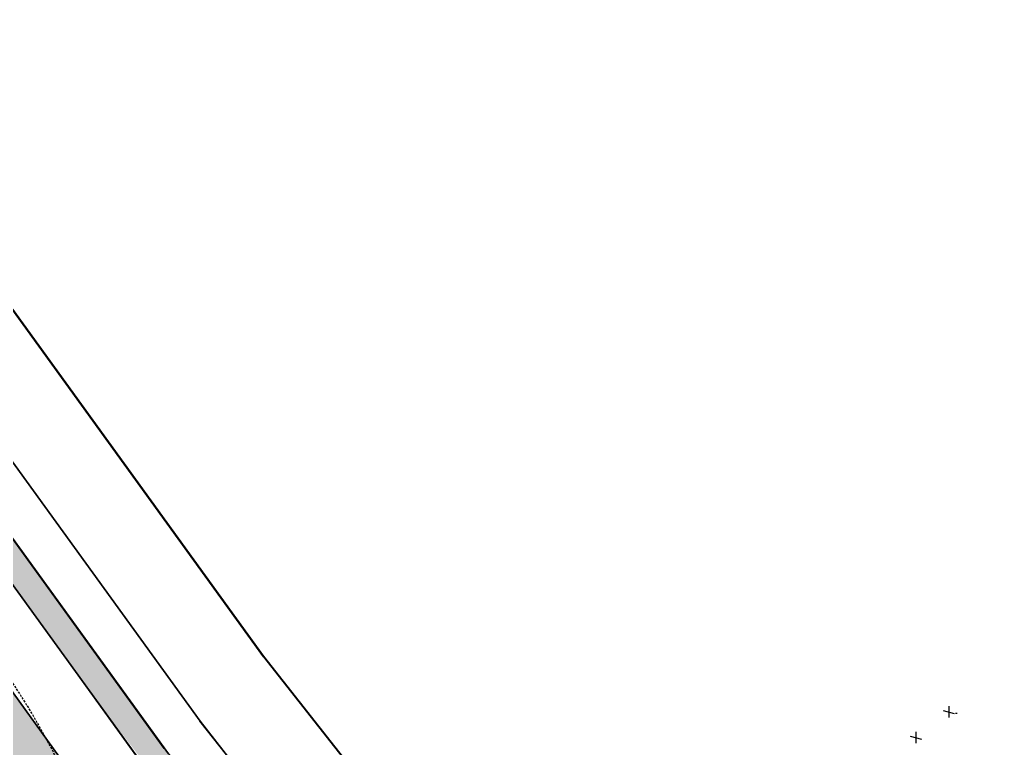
# Model space of a CAD drawing. Extents: x 22709 to 568895, y -41029 to 1932533.
# Drawn here: x 561025.1 to 561134.6, y 1931054 to 1931135 of the extents above; entities that cross this region are included whole.
import ezdxf

# ---------------------------------------------------------------- set-up
doc = ezdxf.new("R2010")
doc.units = ezdxf.units.MI
doc.header["$MEASUREMENT"] = 0
doc.linetypes.add('DASHED2', pattern=[0.375, 0.25, -0.125])
doc.linetypes.add('HIDDENX2', pattern=[0.75, 0.5, -0.25])
for name, color, linetype, lineweight in [('4-LE TRONG', 8, 'CONTINUOUS', 40), ('7-LE NGOAI', 8, 'CONTINUOUS', 35), ('84- CX DAI PHAN CACH', 8, 'CONTINUOUS', 50), ('D-S-DÂY ĐIỆN 1.5', 200, 'DASHED2', 40), ('hlengoai', 8, 'CONTINUOUS', 0), ('hletrong', 8, 'CONTINUOUS', 0)]:
    doc.layers.add(name, color=color, linetype=linetype, lineweight=lineweight)
for name, color, linetype in [('cay1', 8, 'CONTINUOUS'), ('DIA VAT 500', 8, 'CONTINUOUS'), ('DIA VAT.MOI', 8, 'CONTINUOUS'), ('GPC', 8, 'CONTINUOUS'), ('LE DUONG.QH', 8, 'CONTINUOUS'), ('Phan cach.QH', 8, 'CONTINUOUS')]:
    doc.layers.add(name, color=color, linetype=linetype)
pattern_1 = [(37.5, (561075.49294, 1927460.0977), (-0.018898007, 0.57804713), [0, -0.456, 0, -0.51, 0, -0.4875]), (7.5, (561075.49294, 1927460.0977), (0.53093301, 0.84664382), [0, -0.246, 0, -0.411, 0, -0.1575]), (327.5, (561075.12394, 1927460.0977), (0.93424256, 0.001697716), [0, -0.15, 0, -0.54, 0, -0.705]), (317.5, (561075.12394, 1927460.0977), (0.90183798, 0.26330267), [0, -0.075, 0, -0.354, 0, -0.405])]

# ---------------------------------------------------------------- blocks, each defined once
blk = doc.blocks.new('tmb')
at = {"layer": '84- CX DAI PHAN CACH', "lineweight": -3}
h = blk.add_hatch(dxfattribs=at)
h.set_pattern_fill('AR-SAND', color=256, scale=0.3, style=0)
h.set_pattern_definition(pattern_1)
edge = h.paths.add_edge_path()
edge.add_line((568420.688, 1931011.449), (568397.452, 1931040.883))
edge.add_line((568397.452, 1931040.883), (568343.298, 1931115.673))
edge.add_line((568343.298, 1931115.673), (568285.496, 1931195.504))
edge.add_arc((568284.283, 1931194.621), 1.5, 36.0452, 211.29332)
edge.add_line((568283.001, 1931193.842), (568304.39, 1931164.293))
edge.add_line((568304.39, 1931164.293), (568338.794, 1931116.764))
edge.add_line((568338.794, 1931116.764), (568378.242, 1931062.265))
edge.add_line((568378.242, 1931062.265), (568389.961, 1931046.076))
edge.add_line((568389.961, 1931046.076), (568418.339, 1931009.595))
edge.add_arc((568419.514, 1931010.522), 1.496, 218.28906, 398.28906)
h = blk.add_hatch(dxfattribs=at)
h.set_pattern_fill('AR-SAND', color=256, scale=0.3, style=0)
h.set_pattern_definition(pattern_1)
edge = h.paths.add_edge_path()
edge.add_line((568404.994, 1930999.059), (568381.02, 1931029.43))
edge.add_line((568381.02, 1931029.43), (568318.89, 1931115.263))
edge.add_line((568318.89, 1931115.263), (568269.365, 1931183.682))
edge.add_arc((568273.352, 1931186.699), 5, 36.0381, 217.12034, ccw=False)
edge.add_line((568277.395, 1931189.641), (568336.608, 1931107.833))
edge.add_line((568336.608, 1931107.833), (568388.967, 1931035.495))
edge.add_line((568388.967, 1931035.495), (568412.84, 1931005.254))
edge.add_arc((568408.917, 1931002.157), 4.998, -141.71094, 38.28906, ccw=False)
h = blk.add_hatch(dxfattribs=at)
h.set_pattern_fill('AR-SAND', color=256, scale=0.3, style=0)
h.set_pattern_definition(pattern_1)
h.paths.add_polyline_path([(568261.067, 1931178.127, -1.0000001), (568263.497, 1931179.886), (568375.997, 1931024.476), (568399.497, 1930994.72, -1.0000109), (568397.143, 1930992.861), (568373.601, 1931022.669)])
at = {"layer": '4-LE TRONG', "extrusion": (0.010195, 0.003673, 0.999941)}
for p, q in [((568408.027, 1931051.702), (568258.097, 1931258.867)), ((568369.881, 1931104.41, -3.221), (568408.027, 1931051.702, -3.416)), ((568369.881, 1931104.41), (568408.027, 1931051.702)), ((568438.973, 1931012.5), (568408.027, 1931051.702))]:
    blk.add_line(p, q, dxfattribs=at)
at = {"layer": '7-LE NGOAI', "extrusion": (0.010195, 0.003673, 0.999941)}
for p, q in [((568400.964, 1931044.508), (568250.031, 1931253.021)), ((568394.586, 1931039.686), (568283.001, 1931193.842)), ((568389.016, 1931035.433), (568277.279, 1931189.795)), ((568431.124, 1931006.303), (568400.964, 1931044.508))]:
    blk.add_line(p, q, dxfattribs=at)
at = {"layer": '7-LE NGOAI'}
blk.add_line((568397.452, 1931040.883), (568289.144, 1931190.463), dxfattribs=at)
at = {"layer": 'cay1', "extrusion": (0.010195, 0.003673, 0.999941)}
blk.add_line((568431.117, 1931006.31, -3.485), (568400.956, 1931044.514, -3.318), dxfattribs=at)
at = {"layer": 'DIA VAT 500', "linetype": 'Continuous'}
blk.add_line((568485.035, 1931045.393), (568485.223, 1931045.393), dxfattribs=at)
at = {"layer": 'DIA VAT.MOI'}
for p, q in [((568483.662, 1931045.704), (568484.894, 1931045.376)), ((568484.311, 1931044.929), (568484.311, 1931046.192)), ((568480.649, 1931042.052), (568480.649, 1931043.315)), ((568480, 1931042.827), (568481.232, 1931042.499))]:
    blk.add_line(p, q, dxfattribs=at)
at = {"layer": 'GPC'}
blk.add_line((568595.657, 1930789.872), (568397.001, 1931041.5), dxfattribs=at)
at = {"layer": 'hlengoai', "linetype": 'Continuous'}
blk.add_line((568397.001, 1931041.5), (568289.134, 1931190.465, -0.807), dxfattribs=at)
at = {"layer": 'hlengoai', "linetype": 'DASHED2', "ltscale": 20, "extrusion": (0.010195, 0.003673, 0.999941)}
blk.add_line((568369.872, 1931104.415, -3.221), (568408.019, 1931051.708, -3.416), dxfattribs=at)
at = {"layer": 'hlengoai', "linetype": 'HIDDENX2', "ltscale": 10, "extrusion": (0.010195, 0.003673, 0.999941)}
blk.add_line((568369.872, 1931104.415, -3.221), (568408.019, 1931051.708, -3.416), dxfattribs=at)
at = {"layer": 'hletrong', "extrusion": (0.010195, 0.003673, 0.999941)}
blk.add_line((568400.956, 1931044.514, -3.318), (568223.307, 1931289.925, -2.408), dxfattribs=at)
at = {"layer": 'LE DUONG.QH', "extrusion": (0.010195, 0.003673, 0.999941)}
for p, q in [((568408.019, 1931051.708, -3.416), (568231.221, 1931295.989, -2.511)), ((568438.965, 1931012.506, -3.588), (568408.019, 1931051.708, -3.416)), ((568408.019, 1931051.708, -3.416), (568438.966, 1931012.506, -3.588))]:
    blk.add_line(p, q, dxfattribs=at)
at = {"layer": 'Phan cach.QH', "linetype": 'Continuous'}
for p, q in [((568396.992, 1931041.464), (568290.227, 1931188.957)), ((568394.603, 1931039.663), (568287.719, 1931187.317)), ((568389.033, 1931035.41), (568283.218, 1931181.584))]:
    blk.add_line(p, q, dxfattribs=at)

msp = doc.modelspace()

# ---------------------------------------------------------------- block references
at = {"layer": 'D-S-DÂY ĐIỆN 1.5', "lineweight": -3}
msp.add_blockref('tmb', (-7355.76, 12.5), dxfattribs=at)

# ---------------------------------------------------------------- next in the draw order: linework, layer by layer
msp.add_circle((560958.6, 1931017.43), 79, dxfattribs=at)

doc.saveas('drawing.dxf')
